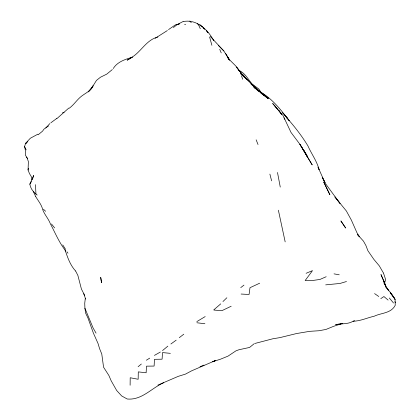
<?xml version="1.0" encoding="UTF-8"?>
<svg xmlns="http://www.w3.org/2000/svg" width="420" height="420" viewBox="0 0 420 420"><rect width="100%" height="100%" fill="white"/><g stroke="black" fill="none" stroke-linecap="round" stroke-linejoin="round"><path stroke-width="0.63" d="M130.116 385.245L130.2 377.753L138.159 379.26L138.29 371.884L146.139 372.771L146.475 366.156L154.119 366.067L154.455 359.32L162.094 359.184L162.503 352.585L170.373 353.351M31.988 179.902L31.474 176.941L29.416 173.46L28.072 170.006L28.376 161.574L27.211 158.198L25.284 154.88L25.641 151.547L24.586 146.596L25.578 143.304L30.361 138.222L37.858 134.195M383.775 282.77L388.784 290.84L386.463 287.705L392.086 294.572L395.084 299.407L395.236 305.282C391.109 313.441 381.423 312.784 374.209 316.213C367.154 317.814 360.46 321.08 353.126 321.227C347.876 324.445 341.46 323.411 335.638 324.629L342.815 323.579M85.302 298.389L84.735 303.298L84.914 308.222L85.664 313.199L87.974 318.056L93.392 333.107L98.002 343.408L99.603 348.71L101.777 354.044L103.567 367.217L108.869 375.464L111.19 380.83L116.671 390.49L121.658 395.939L127.186 399C141.771 400.428 151.457 388.132 163.622 382.741M28.072 170.006L28.366 168.273M32.445 179.366L33.679 175.429L29.836 184.175C30.445 188.669 33.632 192.397 37.149 195.048M175.319 24.911L168.525 29.6M29.836 184.175L31.448 181.545M113.237 68.523C117.479 61.709 125.202 59.383 132.416 57.167L127.213 60.181L133.87 55.955C142.034 49.928 147.389 39.506 157.852 37.054M45.827 127.901L49.97 123.48M25.898 143.561L27.867 141.524M68.791 108.071L56.705 118.771L56.264 118.22M222.947 301.555L226.863 297.759M69.248 108.229C74.099 104.706 77.138 99.367 81.989 95.839C86.011 92.804 91.025 90.752 93.109 85.801L88.305 91.927L91.219 88.841L96.453 80.42L100.459 77.233L106.759 74.12L112.34 69.557M213.911 309.766L220.726 303.865M162.509 350.59L167.843 346.148M138.107 366.723L141.351 364.03M38.126 134.794L42.541 131.161L43.995 129.124L48.521 125.963M254.058 343.812L249.569 347.45L238.98 349.739L235.972 350.831L228.008 356.134L220.532 359.179L212.41 361.793L215.297 360.607L191.783 370.755L185.425 374.126L178.243 376.352L157.899 385.103M173.402 27.562L176.831 24.832L183.272 21.415M240.744 287.621L243.978 285.106M179.303 337.664L183.797 334.194M50.909 122.745L56.128 118.902M170.898 343.996L176.164 340.163M155.179 38.283L167.349 30.55M380.782 298.636L383.938 296.546L388.101 300.09M146.339 360.234L149.72 358.139M196.838 321.599L205.196 316.575M154.408 355.409L160.361 352.034M25.578 143.304L26.728 142.732M231.178 306.238L221.876 310.69L213.901 310.065M259.675 283.195L249.984 287.711L249.081 294.483L241.096 294.042M326.183 276.722L319.94 279.452L312.79 280.471L305.151 280.529L312.496 270.627L306.096 273.299M200.004 366.733L204.031 365.075M62.459 112.864L64.097 112.313M353.126 321.227L354.659 320.712M176.831 24.832L179.251 24.045M340.904 323.935L333.538 326.345L325.962 329.448L318.917 330.745L309.734 331.328L296.541 333.548L279.82 337.638L272.785 338.788L254.788 343.492M346.495 281.516L340.027 283.453L325.684 284.865M175.691 24.822L179.277 23.877M183.482 21.52C196.739 18.974 208.052 29.883 213.78 40.709M196.849 322.76L204.902 323.736M334.026 273.861L339.239 274.801M184.637 24.36L185.624 24.612M238.613 70.234C244.828 72.739 248.021 79.091 252.053 84.005L258.872 89.03L262.028 93.87M260.479 92.799L268.133 98.007L264.175 94.852L266.238 96.406M374.577 293.601L378.767 296.499M259.534 91.57L262.442 93.755M261.723 93.65L268.343 98.768L254.898 87.869L250.509 82.824L240.487 73.484L242.671 75.747M258.883 91.103L259.686 91.728L252.751 84.719M263.345 94.474L264.705 95.555M244.619 77.285L247.448 79.727L242.34 74.293L236.408 66.995L241.028 72.98L235.578 65.793L228.847 59.094M202.204 26.901L199.904 24.838L202.319 27.017M203.28 27.883L204.729 29.19L203.128 27.725M253.25 86.305L258.332 91.035L254.063 87.108M259.686 91.728L255.712 87.99L264.033 94.742L259.187 91.292C271.934 98.165 280.655 109.594 289.333 120.75L286.372 117.322C294.315 126.231 301.723 135.681 307.907 145.866C311.43 153.899 316.874 160.97 319.1 169.638L318.024 167.129L324.938 182.653L322.224 177.345L326.135 184.496L340.011 203.422L334.913 196.943L346.364 210.987L351.346 220.048L356.885 232.591L359.52 236.843L357.462 234.533L363.431 241.091L365.888 245.464L367.925 250.761L373.868 259.371L379.281 265.844L383.407 272.947M252.357 84.373L243.054 75.569M43.412 209.202L45.623 211.291M250.803 83.822L252.845 85.796M210.242 36.404L223.839 50.957L229.257 59.614M218.332 45.444L223.839 50.957M253.911 87.108L255.092 88.358M304.337 151.746L306.989 155.552L303.177 149.363L307.577 157.117L299.859 144.223L290.966 132.358L283.043 115.552L272.675 103.478L276.932 108.407M389.335 298.006L393.524 303.009M284.954 115.584L287.138 117.947L282.319 112.712M189.798 21L191.273 22.712M274.559 105.504L281.589 114.251L279.09 110.723L279.72 111.778M26.439 157.08L27.652 158.576M51.518 223.991L54.621 227.892M75.6 270.989C71.138 266.175 68.602 260.116 66.454 254.016L65.053 249.795L65.809 250.929M281.589 114.251L280.502 112.791L281.19 113.809M207.916 32.576L206.472 30.576L207.916 32.671M197.431 23.588L198.922 25.662L200.298 28.754M227.409 57.34L228.895 59.462M67.032 251.832L67.977 253.208M65.793 251.039C59.252 242.812 55.293 233.063 50.4 223.834C48.274 218.059 43.418 213.607 42.089 207.538C40.593 203.453 37.742 200.13 35.6 196.397M229.583 60.076L225.535 53.324M85.633 299.082L83.8 293.675L81.427 289.07L77.868 275.394L75.616 271.005M281.615 114.193L280.597 112.639L281.552 114.287M62.759 244.934L65.373 249.049M227.167 56.259L229.598 60.102M310.264 161.758L312.223 164.913L305.597 153.783L309.939 161.233M96.064 333.144L93.14 328.078L84.914 308.222M283.999 117.82L284.802 119.317M24.586 146.596L26.171 149.877M33.306 191.425L35.585 196.371M394.937 301.628L395.414 302.768M219.723 49.324L221.23 52.915M385.859 286.183L380.977 274.538L384.641 282.881L385.949 287.207M256.153 139.818L258.032 144.548M83.8 293.675L84.436 295.386M385.928 287.233L383.46 280.161L384.641 282.881L385.639 279.578L383.486 273.1M241.532 75.878L242.666 79.233M211.89 45.302L209.591 36.955M277.494 172.478L280.261 187.073M269.881 174.106L271.619 180.841M285.175 241.889L278.381 210.215M35.501 184.637L35.941 194.213M243.484 75.542L242.34 74.293L244.062 76.225L243.484 75.542M393.976 297.644L390.191 292.64L395.084 299.407L393.976 297.644M345.608 227.95L340.951 221.02L345.608 227.95M302.3 148.06L299.859 144.223L305.345 153.29L302.3 148.06M329.842 194.633L323.788 182.133L329.842 194.633M100.716 277.415L101.535 282.713L100.716 277.415"/></g></svg>
